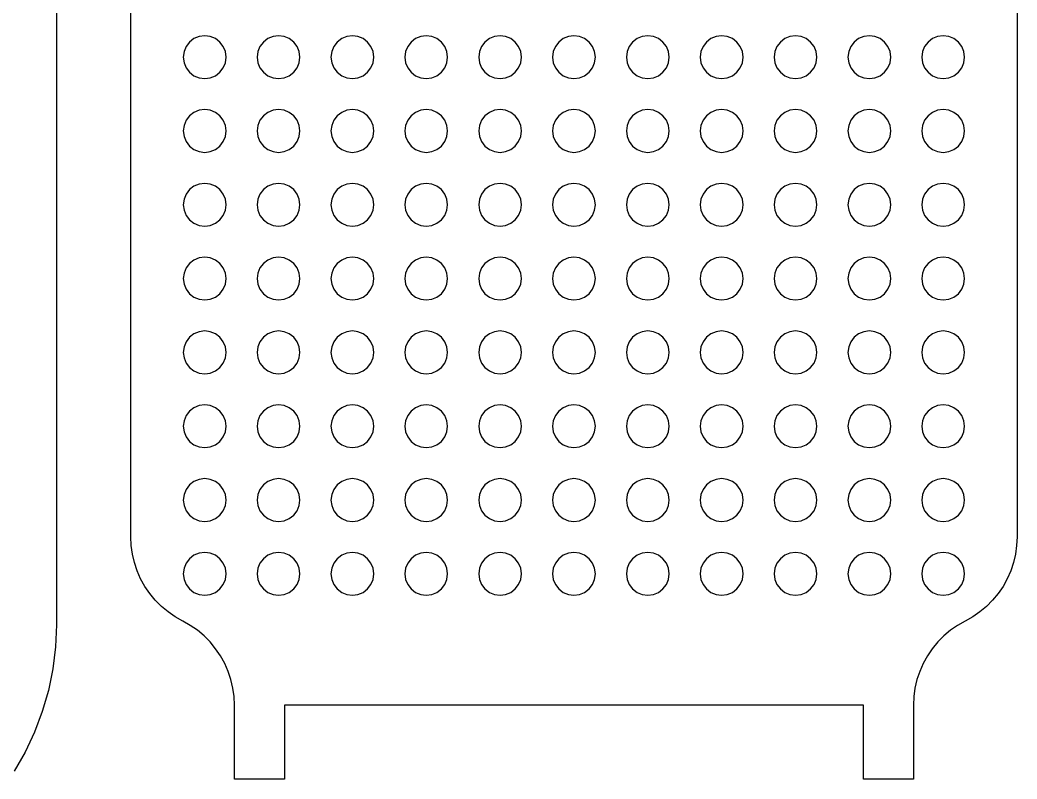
# Model space of a CAD drawing. Header units: inches. Extents: x -24.3 to 25.7, y -20.1 to 15.9.
# Drawn here: x -16.61 to -9.86, y -6.95 to -1.8 of the extents above; entities that cross this region are included whole.
import ezdxf

# ---------------------------------------------------------------- set-up
doc = ezdxf.new("R2010")
doc.units = ezdxf.units.IN
doc.header["$MEASUREMENT"] = 0
doc.layers.get('0').update_dxf_attribs({"linetype": 'CONTINUOUS'})

msp = doc.modelspace()

# ---------------------------------------------------------------- linework, layer by layer
at = {"color": 1}
for points in [[(-16.3661, 2.9573), (-16.3661, -5.9019), (-16.3721, -6.0512), (-16.3901, -6.1995), (-16.4199, -6.3459), (-16.4614, -6.4894), (-16.5143, -6.6292), (-16.5782, -6.7642), (-16.6528, -6.8937)], [(-9.8619, 0.1938), (-9.8619, -5.3062), (-9.8646, -5.3648), (-9.8727, -5.423), (-9.886, -5.4801), (-9.9046, -5.5358), (-9.9282, -5.5895), (-9.9567, -5.6409), (-9.9897, -5.6894), (-10.0271, -5.7347), (-10.0684, -5.7763), (-10.1135, -5.814), (-10.1617, -5.8474), (-10.2129, -5.8762), (-10.264, -5.905), (-10.3123, -5.9384), (-10.3573, -5.976), (-10.3987, -6.0177), (-10.4361, -6.063), (-10.4691, -6.1115), (-10.4975, -6.1628), (-10.5212, -6.2166), (-10.5397, -6.2723), (-10.5531, -6.3294), (-10.5612, -6.3875), (-10.5639, -6.4462), (-10.5639, -6.9462), (-10.9019, -6.9462), (-10.9019, -6.4462), (-14.8219, -6.4462), (-14.8219, -6.9462), (-15.1599, -6.9462), (-15.1599, -6.4462), (-15.1626, -6.3875), (-15.1707, -6.3294), (-15.184, -6.2723), (-15.2026, -6.2166), (-15.2262, -6.1628), (-15.2547, -6.1115), (-15.2877, -6.063), (-15.3251, -6.0177), (-15.3664, -5.976), (-15.4115, -5.9384), (-15.4597, -5.905), (-15.5109, -5.8762), (-15.562, -5.8474), (-15.6103, -5.814), (-15.6553, -5.7763), (-15.6967, -5.7347), (-15.7341, -5.6894), (-15.7671, -5.6409), (-15.7955, -5.5895), (-15.8192, -5.5358), (-15.8377, -5.4801), (-15.8511, -5.423), (-15.8592, -5.3648), (-15.8619, -5.3062), (-15.8619, 0.1938)]]:
    msp.add_lwpolyline(points, dxfattribs=at)
at = {"color": 3}
for points in [[(-15.3994, -1.9161), (-15.4344, -1.9306), (-15.4644, -1.9537), (-15.4875, -1.9837), (-15.5019, -2.0187), (-15.5069, -2.0562), (-15.5019, -2.0937), (-15.4875, -2.1287), (-15.4644, -2.1587), (-15.4344, -2.1818), (-15.3994, -2.1962), (-15.3619, -2.2012), (-15.3244, -2.1962), (-15.2894, -2.1818), (-15.2594, -2.1587), (-15.2363, -2.1287), (-15.2218, -2.0937), (-15.2169, -2.0562), (-15.2218, -2.0187), (-15.2363, -1.9837), (-15.2594, -1.9537), (-15.2894, -1.9306), (-15.3244, -1.9161), (-15.3619, -1.9112)], [(-14.8994, -1.9161), (-14.9344, -1.9306), (-14.9644, -1.9537), (-14.9875, -1.9837), (-15.0019, -2.0187), (-15.0069, -2.0562), (-15.0019, -2.0937), (-14.9875, -2.1287), (-14.9644, -2.1587), (-14.9344, -2.1818), (-14.8994, -2.1962), (-14.8619, -2.2012), (-14.8244, -2.1962), (-14.7894, -2.1818), (-14.7594, -2.1587), (-14.7363, -2.1287), (-14.7218, -2.0937), (-14.7169, -2.0562), (-14.7218, -2.0187), (-14.7363, -1.9837), (-14.7594, -1.9537), (-14.7894, -1.9306), (-14.8244, -1.9161), (-14.8619, -1.9112)], [(-14.3994, -1.9161), (-14.4344, -1.9306), (-14.4644, -1.9537), (-14.4875, -1.9837), (-14.5019, -2.0187), (-14.5069, -2.0562), (-14.5019, -2.0937), (-14.4875, -2.1287), (-14.4644, -2.1587), (-14.4344, -2.1818), (-14.3994, -2.1962), (-14.3619, -2.2012), (-14.3244, -2.1962), (-14.2894, -2.1818), (-14.2594, -2.1587), (-14.2363, -2.1287), (-14.2218, -2.0937), (-14.2169, -2.0562), (-14.2218, -2.0187), (-14.2363, -1.9837), (-14.2594, -1.9537), (-14.2894, -1.9306), (-14.3244, -1.9161), (-14.3619, -1.9112)], [(-13.8994, -1.9161), (-13.9344, -1.9306), (-13.9644, -1.9537), (-13.9875, -1.9837), (-14.0019, -2.0187), (-14.0069, -2.0562), (-14.0019, -2.0937), (-13.9875, -2.1287), (-13.9644, -2.1587), (-13.9344, -2.1818), (-13.8994, -2.1962), (-13.8619, -2.2012), (-13.8244, -2.1962), (-13.7894, -2.1818), (-13.7594, -2.1587), (-13.7363, -2.1287), (-13.7218, -2.0937), (-13.7169, -2.0562), (-13.7218, -2.0187), (-13.7363, -1.9837), (-13.7594, -1.9537), (-13.7894, -1.9306), (-13.8244, -1.9161), (-13.8619, -1.9112)], [(-13.3994, -1.9161), (-13.4344, -1.9306), (-13.4644, -1.9537), (-13.4875, -1.9837), (-13.5019, -2.0187), (-13.5069, -2.0562), (-13.5019, -2.0937), (-13.4875, -2.1287), (-13.4644, -2.1587), (-13.4344, -2.1818), (-13.3994, -2.1962), (-13.3619, -2.2012), (-13.3244, -2.1962), (-13.2894, -2.1818), (-13.2594, -2.1587), (-13.2363, -2.1287), (-13.2218, -2.0937), (-13.2169, -2.0562), (-13.2218, -2.0187), (-13.2363, -1.9837), (-13.2594, -1.9537), (-13.2894, -1.9306), (-13.3244, -1.9161), (-13.3619, -1.9112)], [(-12.8994, -1.9161), (-12.9344, -1.9306), (-12.9644, -1.9537), (-12.9875, -1.9837), (-13.0019, -2.0187), (-13.0069, -2.0562), (-13.0019, -2.0937), (-12.9875, -2.1287), (-12.9644, -2.1587), (-12.9344, -2.1818), (-12.8994, -2.1962), (-12.8619, -2.2012), (-12.8244, -2.1962), (-12.7894, -2.1818), (-12.7594, -2.1587), (-12.7363, -2.1287), (-12.7218, -2.0937), (-12.7169, -2.0562), (-12.7218, -2.0187), (-12.7363, -1.9837), (-12.7594, -1.9537), (-12.7894, -1.9306), (-12.8244, -1.9161), (-12.8619, -1.9112)], [(-12.3994, -1.9161), (-12.4344, -1.9306), (-12.4644, -1.9537), (-12.4875, -1.9837), (-12.5019, -2.0187), (-12.5069, -2.0562), (-12.5019, -2.0937), (-12.4875, -2.1287), (-12.4644, -2.1587), (-12.4344, -2.1818), (-12.3994, -2.1962), (-12.3619, -2.2012), (-12.3244, -2.1962), (-12.2894, -2.1818), (-12.2594, -2.1587), (-12.2363, -2.1287), (-12.2218, -2.0937), (-12.2169, -2.0562), (-12.2218, -2.0187), (-12.2363, -1.9837), (-12.2594, -1.9537), (-12.2894, -1.9306), (-12.3244, -1.9161), (-12.3619, -1.9112)], [(-11.8994, -1.9161), (-11.9344, -1.9306), (-11.9644, -1.9537), (-11.9875, -1.9837), (-12.0019, -2.0187), (-12.0069, -2.0562), (-12.0019, -2.0937), (-11.9875, -2.1287), (-11.9644, -2.1587), (-11.9344, -2.1818), (-11.8994, -2.1962), (-11.8619, -2.2012), (-11.8244, -2.1962), (-11.7894, -2.1818), (-11.7594, -2.1587), (-11.7363, -2.1287), (-11.7218, -2.0937), (-11.7169, -2.0562), (-11.7218, -2.0187), (-11.7363, -1.9837), (-11.7594, -1.9537), (-11.7894, -1.9306), (-11.8244, -1.9161), (-11.8619, -1.9112)], [(-11.3994, -1.9161), (-11.4344, -1.9306), (-11.4644, -1.9537), (-11.4875, -1.9837), (-11.5019, -2.0187), (-11.5069, -2.0562), (-11.5019, -2.0937), (-11.4875, -2.1287), (-11.4644, -2.1587), (-11.4344, -2.1818), (-11.3994, -2.1962), (-11.3619, -2.2012), (-11.3244, -2.1962), (-11.2894, -2.1818), (-11.2594, -2.1587), (-11.2363, -2.1287), (-11.2218, -2.0937), (-11.2169, -2.0562), (-11.2218, -2.0187), (-11.2363, -1.9837), (-11.2594, -1.9537), (-11.2894, -1.9306), (-11.3244, -1.9161), (-11.3619, -1.9112)], [(-10.8994, -1.9161), (-10.9344, -1.9306), (-10.9644, -1.9537), (-10.9875, -1.9837), (-11.0019, -2.0187), (-11.0069, -2.0562), (-11.0019, -2.0937), (-10.9875, -2.1287), (-10.9644, -2.1587), (-10.9344, -2.1818), (-10.8994, -2.1962), (-10.8619, -2.2012), (-10.8244, -2.1962), (-10.7894, -2.1818), (-10.7594, -2.1587), (-10.7363, -2.1287), (-10.7218, -2.0937), (-10.7169, -2.0562), (-10.7218, -2.0187), (-10.7363, -1.9837), (-10.7594, -1.9537), (-10.7894, -1.9306), (-10.8244, -1.9161), (-10.8619, -1.9112)], [(-10.3994, -1.9161), (-10.4344, -1.9306), (-10.4644, -1.9537), (-10.4875, -1.9837), (-10.5019, -2.0187), (-10.5069, -2.0562), (-10.5019, -2.0937), (-10.4875, -2.1287), (-10.4644, -2.1587), (-10.4344, -2.1818), (-10.3994, -2.1962), (-10.3619, -2.2012), (-10.3244, -2.1962), (-10.2894, -2.1818), (-10.2594, -2.1587), (-10.2363, -2.1287), (-10.2218, -2.0937), (-10.2169, -2.0562), (-10.2218, -2.0187), (-10.2363, -1.9837), (-10.2594, -1.9537), (-10.2894, -1.9306), (-10.3244, -1.9161), (-10.3619, -1.9112)], [(-15.3994, -2.4161), (-15.4344, -2.4306), (-15.4644, -2.4537), (-15.4875, -2.4837), (-15.5019, -2.5187), (-15.5069, -2.5562), (-15.5019, -2.5937), (-15.4875, -2.6287), (-15.4644, -2.6587), (-15.4344, -2.6818), (-15.3994, -2.6962), (-15.3619, -2.7012), (-15.3244, -2.6962), (-15.2894, -2.6818), (-15.2594, -2.6587), (-15.2363, -2.6287), (-15.2218, -2.5937), (-15.2169, -2.5562), (-15.2218, -2.5187), (-15.2363, -2.4837), (-15.2594, -2.4537), (-15.2894, -2.4306), (-15.3244, -2.4161), (-15.3619, -2.4112)], [(-14.8994, -2.4161), (-14.9344, -2.4306), (-14.9644, -2.4537), (-14.9875, -2.4837), (-15.0019, -2.5187), (-15.0069, -2.5562), (-15.0019, -2.5937), (-14.9875, -2.6287), (-14.9644, -2.6587), (-14.9344, -2.6818), (-14.8994, -2.6962), (-14.8619, -2.7012), (-14.8244, -2.6962), (-14.7894, -2.6818), (-14.7594, -2.6587), (-14.7363, -2.6287), (-14.7218, -2.5937), (-14.7169, -2.5562), (-14.7218, -2.5187), (-14.7363, -2.4837), (-14.7594, -2.4537), (-14.7894, -2.4306), (-14.8244, -2.4161), (-14.8619, -2.4112)], [(-14.3994, -2.4161), (-14.4344, -2.4306), (-14.4644, -2.4537), (-14.4875, -2.4837), (-14.5019, -2.5187), (-14.5069, -2.5562), (-14.5019, -2.5937), (-14.4875, -2.6287), (-14.4644, -2.6587), (-14.4344, -2.6818), (-14.3994, -2.6962), (-14.3619, -2.7012), (-14.3244, -2.6962), (-14.2894, -2.6818), (-14.2594, -2.6587), (-14.2363, -2.6287), (-14.2218, -2.5937), (-14.2169, -2.5562), (-14.2218, -2.5187), (-14.2363, -2.4837), (-14.2594, -2.4537), (-14.2894, -2.4306), (-14.3244, -2.4161), (-14.3619, -2.4112)], [(-13.8994, -2.4161), (-13.9344, -2.4306), (-13.9644, -2.4537), (-13.9875, -2.4837), (-14.0019, -2.5187), (-14.0069, -2.5562), (-14.0019, -2.5937), (-13.9875, -2.6287), (-13.9644, -2.6587), (-13.9344, -2.6818), (-13.8994, -2.6962), (-13.8619, -2.7012), (-13.8244, -2.6962), (-13.7894, -2.6818), (-13.7594, -2.6587), (-13.7363, -2.6287), (-13.7218, -2.5937), (-13.7169, -2.5562), (-13.7218, -2.5187), (-13.7363, -2.4837), (-13.7594, -2.4537), (-13.7894, -2.4306), (-13.8244, -2.4161), (-13.8619, -2.4112)], [(-13.3994, -2.4161), (-13.4344, -2.4306), (-13.4644, -2.4537), (-13.4875, -2.4837), (-13.5019, -2.5187), (-13.5069, -2.5562), (-13.5019, -2.5937), (-13.4875, -2.6287), (-13.4644, -2.6587), (-13.4344, -2.6818), (-13.3994, -2.6962), (-13.3619, -2.7012), (-13.3244, -2.6962), (-13.2894, -2.6818), (-13.2594, -2.6587), (-13.2363, -2.6287), (-13.2218, -2.5937), (-13.2169, -2.5562), (-13.2218, -2.5187), (-13.2363, -2.4837), (-13.2594, -2.4537), (-13.2894, -2.4306), (-13.3244, -2.4161), (-13.3619, -2.4112)], [(-12.8994, -2.4161), (-12.9344, -2.4306), (-12.9644, -2.4537), (-12.9875, -2.4837), (-13.0019, -2.5187), (-13.0069, -2.5562), (-13.0019, -2.5937), (-12.9875, -2.6287), (-12.9644, -2.6587), (-12.9344, -2.6818), (-12.8994, -2.6962), (-12.8619, -2.7012), (-12.8244, -2.6962), (-12.7894, -2.6818), (-12.7594, -2.6587), (-12.7363, -2.6287), (-12.7218, -2.5937), (-12.7169, -2.5562), (-12.7218, -2.5187), (-12.7363, -2.4837), (-12.7594, -2.4537), (-12.7894, -2.4306), (-12.8244, -2.4161), (-12.8619, -2.4112)], [(-12.3994, -2.4161), (-12.4344, -2.4306), (-12.4644, -2.4537), (-12.4875, -2.4837), (-12.5019, -2.5187), (-12.5069, -2.5562), (-12.5019, -2.5937), (-12.4875, -2.6287), (-12.4644, -2.6587), (-12.4344, -2.6818), (-12.3994, -2.6962), (-12.3619, -2.7012), (-12.3244, -2.6962), (-12.2894, -2.6818), (-12.2594, -2.6587), (-12.2363, -2.6287), (-12.2218, -2.5937), (-12.2169, -2.5562), (-12.2218, -2.5187), (-12.2363, -2.4837), (-12.2594, -2.4537), (-12.2894, -2.4306), (-12.3244, -2.4161), (-12.3619, -2.4112)], [(-11.8994, -2.4161), (-11.9344, -2.4306), (-11.9644, -2.4537), (-11.9875, -2.4837), (-12.0019, -2.5187), (-12.0069, -2.5562), (-12.0019, -2.5937), (-11.9875, -2.6287), (-11.9644, -2.6587), (-11.9344, -2.6818), (-11.8994, -2.6962), (-11.8619, -2.7012), (-11.8244, -2.6962), (-11.7894, -2.6818), (-11.7594, -2.6587), (-11.7363, -2.6287), (-11.7218, -2.5937), (-11.7169, -2.5562), (-11.7218, -2.5187), (-11.7363, -2.4837), (-11.7594, -2.4537), (-11.7894, -2.4306), (-11.8244, -2.4161), (-11.8619, -2.4112)], [(-11.3994, -2.4161), (-11.4344, -2.4306), (-11.4644, -2.4537), (-11.4875, -2.4837), (-11.5019, -2.5187), (-11.5069, -2.5562), (-11.5019, -2.5937), (-11.4875, -2.6287), (-11.4644, -2.6587), (-11.4344, -2.6818), (-11.3994, -2.6962), (-11.3619, -2.7012), (-11.3244, -2.6962), (-11.2894, -2.6818), (-11.2594, -2.6587), (-11.2363, -2.6287), (-11.2218, -2.5937), (-11.2169, -2.5562), (-11.2218, -2.5187), (-11.2363, -2.4837), (-11.2594, -2.4537), (-11.2894, -2.4306), (-11.3244, -2.4161), (-11.3619, -2.4112)], [(-10.8994, -2.4161), (-10.9344, -2.4306), (-10.9644, -2.4537), (-10.9875, -2.4837), (-11.0019, -2.5187), (-11.0069, -2.5562), (-11.0019, -2.5937), (-10.9875, -2.6287), (-10.9644, -2.6587), (-10.9344, -2.6818), (-10.8994, -2.6962), (-10.8619, -2.7012), (-10.8244, -2.6962), (-10.7894, -2.6818), (-10.7594, -2.6587), (-10.7363, -2.6287), (-10.7218, -2.5937), (-10.7169, -2.5562), (-10.7218, -2.5187), (-10.7363, -2.4837), (-10.7594, -2.4537), (-10.7894, -2.4306), (-10.8244, -2.4161), (-10.8619, -2.4112)], [(-10.3994, -2.4161), (-10.4344, -2.4306), (-10.4644, -2.4537), (-10.4875, -2.4837), (-10.5019, -2.5187), (-10.5069, -2.5562), (-10.5019, -2.5937), (-10.4875, -2.6287), (-10.4644, -2.6587), (-10.4344, -2.6818), (-10.3994, -2.6962), (-10.3619, -2.7012), (-10.3244, -2.6962), (-10.2894, -2.6818), (-10.2594, -2.6587), (-10.2363, -2.6287), (-10.2218, -2.5937), (-10.2169, -2.5562), (-10.2218, -2.5187), (-10.2363, -2.4837), (-10.2594, -2.4537), (-10.2894, -2.4306), (-10.3244, -2.4161), (-10.3619, -2.4112)], [(-15.3994, -2.9161), (-15.4344, -2.9306), (-15.4644, -2.9537), (-15.4875, -2.9837), (-15.5019, -3.0187), (-15.5069, -3.0562), (-15.5019, -3.0937), (-15.4875, -3.1287), (-15.4644, -3.1587), (-15.4344, -3.1818), (-15.3994, -3.1962), (-15.3619, -3.2012), (-15.3244, -3.1962), (-15.2894, -3.1818), (-15.2594, -3.1587), (-15.2363, -3.1287), (-15.2218, -3.0937), (-15.2169, -3.0562), (-15.2218, -3.0187), (-15.2363, -2.9837), (-15.2594, -2.9537), (-15.2894, -2.9306), (-15.3244, -2.9161), (-15.3619, -2.9112)], [(-14.8994, -2.9161), (-14.9344, -2.9306), (-14.9644, -2.9537), (-14.9875, -2.9837), (-15.0019, -3.0187), (-15.0069, -3.0562), (-15.0019, -3.0937), (-14.9875, -3.1287), (-14.9644, -3.1587), (-14.9344, -3.1818), (-14.8994, -3.1962), (-14.8619, -3.2012), (-14.8244, -3.1962), (-14.7894, -3.1818), (-14.7594, -3.1587), (-14.7363, -3.1287), (-14.7218, -3.0937), (-14.7169, -3.0562), (-14.7218, -3.0187), (-14.7363, -2.9837), (-14.7594, -2.9537), (-14.7894, -2.9306), (-14.8244, -2.9161), (-14.8619, -2.9112)], [(-14.3994, -2.9161), (-14.4344, -2.9306), (-14.4644, -2.9537), (-14.4875, -2.9837), (-14.5019, -3.0187), (-14.5069, -3.0562), (-14.5019, -3.0937), (-14.4875, -3.1287), (-14.4644, -3.1587), (-14.4344, -3.1818), (-14.3994, -3.1962), (-14.3619, -3.2012), (-14.3244, -3.1962), (-14.2894, -3.1818), (-14.2594, -3.1587), (-14.2363, -3.1287), (-14.2218, -3.0937), (-14.2169, -3.0562), (-14.2218, -3.0187), (-14.2363, -2.9837), (-14.2594, -2.9537), (-14.2894, -2.9306), (-14.3244, -2.9161), (-14.3619, -2.9112)], [(-13.8994, -2.9161), (-13.9344, -2.9306), (-13.9644, -2.9537), (-13.9875, -2.9837), (-14.0019, -3.0187), (-14.0069, -3.0562), (-14.0019, -3.0937), (-13.9875, -3.1287), (-13.9644, -3.1587), (-13.9344, -3.1818), (-13.8994, -3.1962), (-13.8619, -3.2012), (-13.8244, -3.1962), (-13.7894, -3.1818), (-13.7594, -3.1587), (-13.7363, -3.1287), (-13.7218, -3.0937), (-13.7169, -3.0562), (-13.7218, -3.0187), (-13.7363, -2.9837), (-13.7594, -2.9537), (-13.7894, -2.9306), (-13.8244, -2.9161), (-13.8619, -2.9112)], [(-13.3994, -2.9161), (-13.4344, -2.9306), (-13.4644, -2.9537), (-13.4875, -2.9837), (-13.5019, -3.0187), (-13.5069, -3.0562), (-13.5019, -3.0937), (-13.4875, -3.1287), (-13.4644, -3.1587), (-13.4344, -3.1818), (-13.3994, -3.1962), (-13.3619, -3.2012), (-13.3244, -3.1962), (-13.2894, -3.1818), (-13.2594, -3.1587), (-13.2363, -3.1287), (-13.2218, -3.0937), (-13.2169, -3.0562), (-13.2218, -3.0187), (-13.2363, -2.9837), (-13.2594, -2.9537), (-13.2894, -2.9306), (-13.3244, -2.9161), (-13.3619, -2.9112)], [(-12.8994, -2.9161), (-12.9344, -2.9306), (-12.9644, -2.9537), (-12.9875, -2.9837), (-13.0019, -3.0187), (-13.0069, -3.0562), (-13.0019, -3.0937), (-12.9875, -3.1287), (-12.9644, -3.1587), (-12.9344, -3.1818), (-12.8994, -3.1962), (-12.8619, -3.2012), (-12.8244, -3.1962), (-12.7894, -3.1818), (-12.7594, -3.1587), (-12.7363, -3.1287), (-12.7218, -3.0937), (-12.7169, -3.0562), (-12.7218, -3.0187), (-12.7363, -2.9837), (-12.7594, -2.9537), (-12.7894, -2.9306), (-12.8244, -2.9161), (-12.8619, -2.9112)], [(-12.3994, -2.9161), (-12.4344, -2.9306), (-12.4644, -2.9537), (-12.4875, -2.9837), (-12.5019, -3.0187), (-12.5069, -3.0562), (-12.5019, -3.0937), (-12.4875, -3.1287), (-12.4644, -3.1587), (-12.4344, -3.1818), (-12.3994, -3.1962), (-12.3619, -3.2012), (-12.3244, -3.1962), (-12.2894, -3.1818), (-12.2594, -3.1587), (-12.2363, -3.1287), (-12.2218, -3.0937), (-12.2169, -3.0562), (-12.2218, -3.0187), (-12.2363, -2.9837), (-12.2594, -2.9537), (-12.2894, -2.9306), (-12.3244, -2.9161), (-12.3619, -2.9112)], [(-11.8994, -2.9161), (-11.9344, -2.9306), (-11.9644, -2.9537), (-11.9875, -2.9837), (-12.0019, -3.0187), (-12.0069, -3.0562), (-12.0019, -3.0937), (-11.9875, -3.1287), (-11.9644, -3.1587), (-11.9344, -3.1818), (-11.8994, -3.1962), (-11.8619, -3.2012), (-11.8244, -3.1962), (-11.7894, -3.1818), (-11.7594, -3.1587), (-11.7363, -3.1287), (-11.7218, -3.0937), (-11.7169, -3.0562), (-11.7218, -3.0187), (-11.7363, -2.9837), (-11.7594, -2.9537), (-11.7894, -2.9306), (-11.8244, -2.9161), (-11.8619, -2.9112)], [(-11.3994, -2.9161), (-11.4344, -2.9306), (-11.4644, -2.9537), (-11.4875, -2.9837), (-11.5019, -3.0187), (-11.5069, -3.0562), (-11.5019, -3.0937), (-11.4875, -3.1287), (-11.4644, -3.1587), (-11.4344, -3.1818), (-11.3994, -3.1962), (-11.3619, -3.2012), (-11.3244, -3.1962), (-11.2894, -3.1818), (-11.2594, -3.1587), (-11.2363, -3.1287), (-11.2218, -3.0937), (-11.2169, -3.0562), (-11.2218, -3.0187), (-11.2363, -2.9837), (-11.2594, -2.9537), (-11.2894, -2.9306), (-11.3244, -2.9161), (-11.3619, -2.9112)], [(-10.8994, -2.9161), (-10.9344, -2.9306), (-10.9644, -2.9537), (-10.9875, -2.9837), (-11.0019, -3.0187), (-11.0069, -3.0562), (-11.0019, -3.0937), (-10.9875, -3.1287), (-10.9644, -3.1587), (-10.9344, -3.1818), (-10.8994, -3.1962), (-10.8619, -3.2012), (-10.8244, -3.1962), (-10.7894, -3.1818), (-10.7594, -3.1587), (-10.7363, -3.1287), (-10.7218, -3.0937), (-10.7169, -3.0562), (-10.7218, -3.0187), (-10.7363, -2.9837), (-10.7594, -2.9537), (-10.7894, -2.9306), (-10.8244, -2.9161), (-10.8619, -2.9112)], [(-10.3994, -2.9161), (-10.4344, -2.9306), (-10.4644, -2.9537), (-10.4875, -2.9837), (-10.5019, -3.0187), (-10.5069, -3.0562), (-10.5019, -3.0937), (-10.4875, -3.1287), (-10.4644, -3.1587), (-10.4344, -3.1818), (-10.3994, -3.1962), (-10.3619, -3.2012), (-10.3244, -3.1962), (-10.2894, -3.1818), (-10.2594, -3.1587), (-10.2363, -3.1287), (-10.2218, -3.0937), (-10.2169, -3.0562), (-10.2218, -3.0187), (-10.2363, -2.9837), (-10.2594, -2.9537), (-10.2894, -2.9306), (-10.3244, -2.9161), (-10.3619, -2.9112)], [(-15.3994, -3.4161), (-15.4344, -3.4306), (-15.4644, -3.4537), (-15.4875, -3.4837), (-15.5019, -3.5187), (-15.5069, -3.5562), (-15.5019, -3.5937), (-15.4875, -3.6287), (-15.4644, -3.6587), (-15.4344, -3.6818), (-15.3994, -3.6962), (-15.3619, -3.7012), (-15.3244, -3.6962), (-15.2894, -3.6818), (-15.2594, -3.6587), (-15.2363, -3.6287), (-15.2218, -3.5937), (-15.2169, -3.5562), (-15.2218, -3.5187), (-15.2363, -3.4837), (-15.2594, -3.4537), (-15.2894, -3.4306), (-15.3244, -3.4161), (-15.3619, -3.4112)], [(-14.8994, -3.4161), (-14.9344, -3.4306), (-14.9644, -3.4537), (-14.9875, -3.4837), (-15.0019, -3.5187), (-15.0069, -3.5562), (-15.0019, -3.5937), (-14.9875, -3.6287), (-14.9644, -3.6587), (-14.9344, -3.6818), (-14.8994, -3.6962), (-14.8619, -3.7012), (-14.8244, -3.6962), (-14.7894, -3.6818), (-14.7594, -3.6587), (-14.7363, -3.6287), (-14.7218, -3.5937), (-14.7169, -3.5562), (-14.7218, -3.5187), (-14.7363, -3.4837), (-14.7594, -3.4537), (-14.7894, -3.4306), (-14.8244, -3.4161), (-14.8619, -3.4112)], [(-14.3994, -3.4161), (-14.4344, -3.4306), (-14.4644, -3.4537), (-14.4875, -3.4837), (-14.5019, -3.5187), (-14.5069, -3.5562), (-14.5019, -3.5937), (-14.4875, -3.6287), (-14.4644, -3.6587), (-14.4344, -3.6818), (-14.3994, -3.6962), (-14.3619, -3.7012), (-14.3244, -3.6962), (-14.2894, -3.6818), (-14.2594, -3.6587), (-14.2363, -3.6287), (-14.2218, -3.5937), (-14.2169, -3.5562), (-14.2218, -3.5187), (-14.2363, -3.4837), (-14.2594, -3.4537), (-14.2894, -3.4306), (-14.3244, -3.4161), (-14.3619, -3.4112)], [(-13.8994, -3.4161), (-13.9344, -3.4306), (-13.9644, -3.4537), (-13.9875, -3.4837), (-14.0019, -3.5187), (-14.0069, -3.5562), (-14.0019, -3.5937), (-13.9875, -3.6287), (-13.9644, -3.6587), (-13.9344, -3.6818), (-13.8994, -3.6962), (-13.8619, -3.7012), (-13.8244, -3.6962), (-13.7894, -3.6818), (-13.7594, -3.6587), (-13.7363, -3.6287), (-13.7218, -3.5937), (-13.7169, -3.5562), (-13.7218, -3.5187), (-13.7363, -3.4837), (-13.7594, -3.4537), (-13.7894, -3.4306), (-13.8244, -3.4161), (-13.8619, -3.4112)], [(-13.3994, -3.4161), (-13.4344, -3.4306), (-13.4644, -3.4537), (-13.4875, -3.4837), (-13.5019, -3.5187), (-13.5069, -3.5562), (-13.5019, -3.5937), (-13.4875, -3.6287), (-13.4644, -3.6587), (-13.4344, -3.6818), (-13.3994, -3.6962), (-13.3619, -3.7012), (-13.3244, -3.6962), (-13.2894, -3.6818), (-13.2594, -3.6587), (-13.2363, -3.6287), (-13.2218, -3.5937), (-13.2169, -3.5562), (-13.2218, -3.5187), (-13.2363, -3.4837), (-13.2594, -3.4537), (-13.2894, -3.4306), (-13.3244, -3.4161), (-13.3619, -3.4112)], [(-12.8994, -3.4161), (-12.9344, -3.4306), (-12.9644, -3.4537), (-12.9875, -3.4837), (-13.0019, -3.5187), (-13.0069, -3.5562), (-13.0019, -3.5937), (-12.9875, -3.6287), (-12.9644, -3.6587), (-12.9344, -3.6818), (-12.8994, -3.6962), (-12.8619, -3.7012), (-12.8244, -3.6962), (-12.7894, -3.6818), (-12.7594, -3.6587), (-12.7363, -3.6287), (-12.7218, -3.5937), (-12.7169, -3.5562), (-12.7218, -3.5187), (-12.7363, -3.4837), (-12.7594, -3.4537), (-12.7894, -3.4306), (-12.8244, -3.4161), (-12.8619, -3.4112)], [(-12.3994, -3.4161), (-12.4344, -3.4306), (-12.4644, -3.4537), (-12.4875, -3.4837), (-12.5019, -3.5187), (-12.5069, -3.5562), (-12.5019, -3.5937), (-12.4875, -3.6287), (-12.4644, -3.6587), (-12.4344, -3.6818), (-12.3994, -3.6962), (-12.3619, -3.7012), (-12.3244, -3.6962), (-12.2894, -3.6818), (-12.2594, -3.6587), (-12.2363, -3.6287), (-12.2218, -3.5937), (-12.2169, -3.5562), (-12.2218, -3.5187), (-12.2363, -3.4837), (-12.2594, -3.4537), (-12.2894, -3.4306), (-12.3244, -3.4161), (-12.3619, -3.4112)], [(-11.8994, -3.4161), (-11.9344, -3.4306), (-11.9644, -3.4537), (-11.9875, -3.4837), (-12.0019, -3.5187), (-12.0069, -3.5562), (-12.0019, -3.5937), (-11.9875, -3.6287), (-11.9644, -3.6587), (-11.9344, -3.6818), (-11.8994, -3.6962), (-11.8619, -3.7012), (-11.8244, -3.6962), (-11.7894, -3.6818), (-11.7594, -3.6587), (-11.7363, -3.6287), (-11.7218, -3.5937), (-11.7169, -3.5562), (-11.7218, -3.5187), (-11.7363, -3.4837), (-11.7594, -3.4537), (-11.7894, -3.4306), (-11.8244, -3.4161), (-11.8619, -3.4112)], [(-11.3994, -3.4161), (-11.4344, -3.4306), (-11.4644, -3.4537), (-11.4875, -3.4837), (-11.5019, -3.5187), (-11.5069, -3.5562), (-11.5019, -3.5937), (-11.4875, -3.6287), (-11.4644, -3.6587), (-11.4344, -3.6818), (-11.3994, -3.6962), (-11.3619, -3.7012), (-11.3244, -3.6962), (-11.2894, -3.6818), (-11.2594, -3.6587), (-11.2363, -3.6287), (-11.2218, -3.5937), (-11.2169, -3.5562), (-11.2218, -3.5187), (-11.2363, -3.4837), (-11.2594, -3.4537), (-11.2894, -3.4306), (-11.3244, -3.4161), (-11.3619, -3.4112)], [(-10.8994, -3.4161), (-10.9344, -3.4306), (-10.9644, -3.4537), (-10.9875, -3.4837), (-11.0019, -3.5187), (-11.0069, -3.5562), (-11.0019, -3.5937), (-10.9875, -3.6287), (-10.9644, -3.6587), (-10.9344, -3.6818), (-10.8994, -3.6962), (-10.8619, -3.7012), (-10.8244, -3.6962), (-10.7894, -3.6818), (-10.7594, -3.6587), (-10.7363, -3.6287), (-10.7218, -3.5937), (-10.7169, -3.5562), (-10.7218, -3.5187), (-10.7363, -3.4837), (-10.7594, -3.4537), (-10.7894, -3.4306), (-10.8244, -3.4161), (-10.8619, -3.4112)], [(-10.3994, -3.4161), (-10.4344, -3.4306), (-10.4644, -3.4537), (-10.4875, -3.4837), (-10.5019, -3.5187), (-10.5069, -3.5562), (-10.5019, -3.5937), (-10.4875, -3.6287), (-10.4644, -3.6587), (-10.4344, -3.6818), (-10.3994, -3.6962), (-10.3619, -3.7012), (-10.3244, -3.6962), (-10.2894, -3.6818), (-10.2594, -3.6587), (-10.2363, -3.6287), (-10.2218, -3.5937), (-10.2169, -3.5562), (-10.2218, -3.5187), (-10.2363, -3.4837), (-10.2594, -3.4537), (-10.2894, -3.4306), (-10.3244, -3.4161), (-10.3619, -3.4112)], [(-15.3994, -3.9161), (-15.4344, -3.9306), (-15.4644, -3.9537), (-15.4875, -3.9837), (-15.5019, -4.0187), (-15.5069, -4.0562), (-15.5019, -4.0937), (-15.4875, -4.1287), (-15.4644, -4.1587), (-15.4344, -4.1818), (-15.3994, -4.1962), (-15.3619, -4.2012), (-15.3244, -4.1962), (-15.2894, -4.1818), (-15.2594, -4.1587), (-15.2363, -4.1287), (-15.2218, -4.0937), (-15.2169, -4.0562), (-15.2218, -4.0187), (-15.2363, -3.9837), (-15.2594, -3.9537), (-15.2894, -3.9306), (-15.3244, -3.9161), (-15.3619, -3.9112)], [(-14.8994, -3.9161), (-14.9344, -3.9306), (-14.9644, -3.9537), (-14.9875, -3.9837), (-15.0019, -4.0187), (-15.0069, -4.0562), (-15.0019, -4.0937), (-14.9875, -4.1287), (-14.9644, -4.1587), (-14.9344, -4.1818), (-14.8994, -4.1962), (-14.8619, -4.2012), (-14.8244, -4.1962), (-14.7894, -4.1818), (-14.7594, -4.1587), (-14.7363, -4.1287), (-14.7218, -4.0937), (-14.7169, -4.0562), (-14.7218, -4.0187), (-14.7363, -3.9837), (-14.7594, -3.9537), (-14.7894, -3.9306), (-14.8244, -3.9161), (-14.8619, -3.9112)], [(-14.3994, -3.9161), (-14.4344, -3.9306), (-14.4644, -3.9537), (-14.4875, -3.9837), (-14.5019, -4.0187), (-14.5069, -4.0562), (-14.5019, -4.0937), (-14.4875, -4.1287), (-14.4644, -4.1587), (-14.4344, -4.1818), (-14.3994, -4.1962), (-14.3619, -4.2012), (-14.3244, -4.1962), (-14.2894, -4.1818), (-14.2594, -4.1587), (-14.2363, -4.1287), (-14.2218, -4.0937), (-14.2169, -4.0562), (-14.2218, -4.0187), (-14.2363, -3.9837), (-14.2594, -3.9537), (-14.2894, -3.9306), (-14.3244, -3.9161), (-14.3619, -3.9112)], [(-13.8994, -3.9161), (-13.9344, -3.9306), (-13.9644, -3.9537), (-13.9875, -3.9837), (-14.0019, -4.0187), (-14.0069, -4.0562), (-14.0019, -4.0937), (-13.9875, -4.1287), (-13.9644, -4.1587), (-13.9344, -4.1818), (-13.8994, -4.1962), (-13.8619, -4.2012), (-13.8244, -4.1962), (-13.7894, -4.1818), (-13.7594, -4.1587), (-13.7363, -4.1287), (-13.7218, -4.0937), (-13.7169, -4.0562), (-13.7218, -4.0187), (-13.7363, -3.9837), (-13.7594, -3.9537), (-13.7894, -3.9306), (-13.8244, -3.9161), (-13.8619, -3.9112)], [(-13.3994, -3.9161), (-13.4344, -3.9306), (-13.4644, -3.9537), (-13.4875, -3.9837), (-13.5019, -4.0187), (-13.5069, -4.0562), (-13.5019, -4.0937), (-13.4875, -4.1287), (-13.4644, -4.1587), (-13.4344, -4.1818), (-13.3994, -4.1962), (-13.3619, -4.2012), (-13.3244, -4.1962), (-13.2894, -4.1818), (-13.2594, -4.1587), (-13.2363, -4.1287), (-13.2218, -4.0937), (-13.2169, -4.0562), (-13.2218, -4.0187), (-13.2363, -3.9837), (-13.2594, -3.9537), (-13.2894, -3.9306), (-13.3244, -3.9161), (-13.3619, -3.9112)], [(-12.8994, -3.9161), (-12.9344, -3.9306), (-12.9644, -3.9537), (-12.9875, -3.9837), (-13.0019, -4.0187), (-13.0069, -4.0562), (-13.0019, -4.0937), (-12.9875, -4.1287), (-12.9644, -4.1587), (-12.9344, -4.1818), (-12.8994, -4.1962), (-12.8619, -4.2012), (-12.8244, -4.1962), (-12.7894, -4.1818), (-12.7594, -4.1587), (-12.7363, -4.1287), (-12.7218, -4.0937), (-12.7169, -4.0562), (-12.7218, -4.0187), (-12.7363, -3.9837), (-12.7594, -3.9537), (-12.7894, -3.9306), (-12.8244, -3.9161), (-12.8619, -3.9112)], [(-12.3994, -3.9161), (-12.4344, -3.9306), (-12.4644, -3.9537), (-12.4875, -3.9837), (-12.5019, -4.0187), (-12.5069, -4.0562), (-12.5019, -4.0937), (-12.4875, -4.1287), (-12.4644, -4.1587), (-12.4344, -4.1818), (-12.3994, -4.1962), (-12.3619, -4.2012), (-12.3244, -4.1962), (-12.2894, -4.1818), (-12.2594, -4.1587), (-12.2363, -4.1287), (-12.2218, -4.0937), (-12.2169, -4.0562), (-12.2218, -4.0187), (-12.2363, -3.9837), (-12.2594, -3.9537), (-12.2894, -3.9306), (-12.3244, -3.9161), (-12.3619, -3.9112)], [(-11.8994, -3.9161), (-11.9344, -3.9306), (-11.9644, -3.9537), (-11.9875, -3.9837), (-12.0019, -4.0187), (-12.0069, -4.0562), (-12.0019, -4.0937), (-11.9875, -4.1287), (-11.9644, -4.1587), (-11.9344, -4.1818), (-11.8994, -4.1962), (-11.8619, -4.2012), (-11.8244, -4.1962), (-11.7894, -4.1818), (-11.7594, -4.1587), (-11.7363, -4.1287), (-11.7218, -4.0937), (-11.7169, -4.0562), (-11.7218, -4.0187), (-11.7363, -3.9837), (-11.7594, -3.9537), (-11.7894, -3.9306), (-11.8244, -3.9161), (-11.8619, -3.9112)], [(-11.3994, -3.9161), (-11.4344, -3.9306), (-11.4644, -3.9537), (-11.4875, -3.9837), (-11.5019, -4.0187), (-11.5069, -4.0562), (-11.5019, -4.0937), (-11.4875, -4.1287), (-11.4644, -4.1587), (-11.4344, -4.1818), (-11.3994, -4.1962), (-11.3619, -4.2012), (-11.3244, -4.1962), (-11.2894, -4.1818), (-11.2594, -4.1587), (-11.2363, -4.1287), (-11.2218, -4.0937), (-11.2169, -4.0562), (-11.2218, -4.0187), (-11.2363, -3.9837), (-11.2594, -3.9537), (-11.2894, -3.9306), (-11.3244, -3.9161), (-11.3619, -3.9112)], [(-10.8994, -3.9161), (-10.9344, -3.9306), (-10.9644, -3.9537), (-10.9875, -3.9837), (-11.0019, -4.0187), (-11.0069, -4.0562), (-11.0019, -4.0937), (-10.9875, -4.1287), (-10.9644, -4.1587), (-10.9344, -4.1818), (-10.8994, -4.1962), (-10.8619, -4.2012), (-10.8244, -4.1962), (-10.7894, -4.1818), (-10.7594, -4.1587), (-10.7363, -4.1287), (-10.7218, -4.0937), (-10.7169, -4.0562), (-10.7218, -4.0187), (-10.7363, -3.9837), (-10.7594, -3.9537), (-10.7894, -3.9306), (-10.8244, -3.9161), (-10.8619, -3.9112)], [(-10.3994, -3.9161), (-10.4344, -3.9306), (-10.4644, -3.9537), (-10.4875, -3.9837), (-10.5019, -4.0187), (-10.5069, -4.0562), (-10.5019, -4.0937), (-10.4875, -4.1287), (-10.4644, -4.1587), (-10.4344, -4.1818), (-10.3994, -4.1962), (-10.3619, -4.2012), (-10.3244, -4.1962), (-10.2894, -4.1818), (-10.2594, -4.1587), (-10.2363, -4.1287), (-10.2218, -4.0937), (-10.2169, -4.0562), (-10.2218, -4.0187), (-10.2363, -3.9837), (-10.2594, -3.9537), (-10.2894, -3.9306), (-10.3244, -3.9161), (-10.3619, -3.9112)], [(-15.3994, -4.4161), (-15.4344, -4.4306), (-15.4644, -4.4537), (-15.4875, -4.4837), (-15.5019, -4.5187), (-15.5069, -4.5562), (-15.5019, -4.5937), (-15.4875, -4.6287), (-15.4644, -4.6587), (-15.4344, -4.6818), (-15.3994, -4.6962), (-15.3619, -4.7012), (-15.3244, -4.6962), (-15.2894, -4.6818), (-15.2594, -4.6587), (-15.2363, -4.6287), (-15.2218, -4.5937), (-15.2169, -4.5562), (-15.2218, -4.5187), (-15.2363, -4.4837), (-15.2594, -4.4537), (-15.2894, -4.4306), (-15.3244, -4.4161), (-15.3619, -4.4112)], [(-14.8994, -4.4161), (-14.9344, -4.4306), (-14.9644, -4.4537), (-14.9875, -4.4837), (-15.0019, -4.5187), (-15.0069, -4.5562), (-15.0019, -4.5937), (-14.9875, -4.6287), (-14.9644, -4.6587), (-14.9344, -4.6818), (-14.8994, -4.6962), (-14.8619, -4.7012), (-14.8244, -4.6962), (-14.7894, -4.6818), (-14.7594, -4.6587), (-14.7363, -4.6287), (-14.7218, -4.5937), (-14.7169, -4.5562), (-14.7218, -4.5187), (-14.7363, -4.4837), (-14.7594, -4.4537), (-14.7894, -4.4306), (-14.8244, -4.4161), (-14.8619, -4.4112)], [(-14.3994, -4.4161), (-14.4344, -4.4306), (-14.4644, -4.4537), (-14.4875, -4.4837), (-14.5019, -4.5187), (-14.5069, -4.5562), (-14.5019, -4.5937), (-14.4875, -4.6287), (-14.4644, -4.6587), (-14.4344, -4.6818), (-14.3994, -4.6962), (-14.3619, -4.7012), (-14.3244, -4.6962), (-14.2894, -4.6818), (-14.2594, -4.6587), (-14.2363, -4.6287), (-14.2218, -4.5937), (-14.2169, -4.5562), (-14.2218, -4.5187), (-14.2363, -4.4837), (-14.2594, -4.4537), (-14.2894, -4.4306), (-14.3244, -4.4161), (-14.3619, -4.4112)], [(-13.8994, -4.4161), (-13.9344, -4.4306), (-13.9644, -4.4537), (-13.9875, -4.4837), (-14.0019, -4.5187), (-14.0069, -4.5562), (-14.0019, -4.5937), (-13.9875, -4.6287), (-13.9644, -4.6587), (-13.9344, -4.6818), (-13.8994, -4.6962), (-13.8619, -4.7012), (-13.8244, -4.6962), (-13.7894, -4.6818), (-13.7594, -4.6587), (-13.7363, -4.6287), (-13.7218, -4.5937), (-13.7169, -4.5562), (-13.7218, -4.5187), (-13.7363, -4.4837), (-13.7594, -4.4537), (-13.7894, -4.4306), (-13.8244, -4.4161), (-13.8619, -4.4112)], [(-13.3994, -4.4161), (-13.4344, -4.4306), (-13.4644, -4.4537), (-13.4875, -4.4837), (-13.5019, -4.5187), (-13.5069, -4.5562), (-13.5019, -4.5937), (-13.4875, -4.6287), (-13.4644, -4.6587), (-13.4344, -4.6818), (-13.3994, -4.6962), (-13.3619, -4.7012), (-13.3244, -4.6962), (-13.2894, -4.6818), (-13.2594, -4.6587), (-13.2363, -4.6287), (-13.2218, -4.5937), (-13.2169, -4.5562), (-13.2218, -4.5187), (-13.2363, -4.4837), (-13.2594, -4.4537), (-13.2894, -4.4306), (-13.3244, -4.4161), (-13.3619, -4.4112)], [(-12.8994, -4.4161), (-12.9344, -4.4306), (-12.9644, -4.4537), (-12.9875, -4.4837), (-13.0019, -4.5187), (-13.0069, -4.5562), (-13.0019, -4.5937), (-12.9875, -4.6287), (-12.9644, -4.6587), (-12.9344, -4.6818), (-12.8994, -4.6962), (-12.8619, -4.7012), (-12.8244, -4.6962), (-12.7894, -4.6818), (-12.7594, -4.6587), (-12.7363, -4.6287), (-12.7218, -4.5937), (-12.7169, -4.5562), (-12.7218, -4.5187), (-12.7363, -4.4837), (-12.7594, -4.4537), (-12.7894, -4.4306), (-12.8244, -4.4161), (-12.8619, -4.4112)], [(-12.3994, -4.4161), (-12.4344, -4.4306), (-12.4644, -4.4537), (-12.4875, -4.4837), (-12.5019, -4.5187), (-12.5069, -4.5562), (-12.5019, -4.5937), (-12.4875, -4.6287), (-12.4644, -4.6587), (-12.4344, -4.6818), (-12.3994, -4.6962), (-12.3619, -4.7012), (-12.3244, -4.6962), (-12.2894, -4.6818), (-12.2594, -4.6587), (-12.2363, -4.6287), (-12.2218, -4.5937), (-12.2169, -4.5562), (-12.2218, -4.5187), (-12.2363, -4.4837), (-12.2594, -4.4537), (-12.2894, -4.4306), (-12.3244, -4.4161), (-12.3619, -4.4112)], [(-11.8994, -4.4161), (-11.9344, -4.4306), (-11.9644, -4.4537), (-11.9875, -4.4837), (-12.0019, -4.5187), (-12.0069, -4.5562), (-12.0019, -4.5937), (-11.9875, -4.6287), (-11.9644, -4.6587), (-11.9344, -4.6818), (-11.8994, -4.6962), (-11.8619, -4.7012), (-11.8244, -4.6962), (-11.7894, -4.6818), (-11.7594, -4.6587), (-11.7363, -4.6287), (-11.7218, -4.5937), (-11.7169, -4.5562), (-11.7218, -4.5187), (-11.7363, -4.4837), (-11.7594, -4.4537), (-11.7894, -4.4306), (-11.8244, -4.4161), (-11.8619, -4.4112)], [(-11.3994, -4.4161), (-11.4344, -4.4306), (-11.4644, -4.4537), (-11.4875, -4.4837), (-11.5019, -4.5187), (-11.5069, -4.5562), (-11.5019, -4.5937), (-11.4875, -4.6287), (-11.4644, -4.6587), (-11.4344, -4.6818), (-11.3994, -4.6962), (-11.3619, -4.7012), (-11.3244, -4.6962), (-11.2894, -4.6818), (-11.2594, -4.6587), (-11.2363, -4.6287), (-11.2218, -4.5937), (-11.2169, -4.5562), (-11.2218, -4.5187), (-11.2363, -4.4837), (-11.2594, -4.4537), (-11.2894, -4.4306), (-11.3244, -4.4161), (-11.3619, -4.4112)], [(-10.8994, -4.4161), (-10.9344, -4.4306), (-10.9644, -4.4537), (-10.9875, -4.4837), (-11.0019, -4.5187), (-11.0069, -4.5562), (-11.0019, -4.5937), (-10.9875, -4.6287), (-10.9644, -4.6587), (-10.9344, -4.6818), (-10.8994, -4.6962), (-10.8619, -4.7012), (-10.8244, -4.6962), (-10.7894, -4.6818), (-10.7594, -4.6587), (-10.7363, -4.6287), (-10.7218, -4.5937), (-10.7169, -4.5562), (-10.7218, -4.5187), (-10.7363, -4.4837), (-10.7594, -4.4537), (-10.7894, -4.4306), (-10.8244, -4.4161), (-10.8619, -4.4112)], [(-10.3994, -4.4161), (-10.4344, -4.4306), (-10.4644, -4.4537), (-10.4875, -4.4837), (-10.5019, -4.5187), (-10.5069, -4.5562), (-10.5019, -4.5937), (-10.4875, -4.6287), (-10.4644, -4.6587), (-10.4344, -4.6818), (-10.3994, -4.6962), (-10.3619, -4.7012), (-10.3244, -4.6962), (-10.2894, -4.6818), (-10.2594, -4.6587), (-10.2363, -4.6287), (-10.2218, -4.5937), (-10.2169, -4.5562), (-10.2218, -4.5187), (-10.2363, -4.4837), (-10.2594, -4.4537), (-10.2894, -4.4306), (-10.3244, -4.4161), (-10.3619, -4.4112)], [(-15.3994, -4.9161), (-15.4344, -4.9306), (-15.4644, -4.9537), (-15.4875, -4.9837), (-15.5019, -5.0187), (-15.5069, -5.0562), (-15.5019, -5.0937), (-15.4875, -5.1287), (-15.4644, -5.1587), (-15.4344, -5.1818), (-15.3994, -5.1962), (-15.3619, -5.2012), (-15.3244, -5.1962), (-15.2894, -5.1818), (-15.2594, -5.1587), (-15.2363, -5.1287), (-15.2218, -5.0937), (-15.2169, -5.0562), (-15.2218, -5.0187), (-15.2363, -4.9837), (-15.2594, -4.9537), (-15.2894, -4.9306), (-15.3244, -4.9161), (-15.3619, -4.9112)], [(-14.8994, -4.9161), (-14.9344, -4.9306), (-14.9644, -4.9537), (-14.9875, -4.9837), (-15.0019, -5.0187), (-15.0069, -5.0562), (-15.0019, -5.0937), (-14.9875, -5.1287), (-14.9644, -5.1587), (-14.9344, -5.1818), (-14.8994, -5.1962), (-14.8619, -5.2012), (-14.8244, -5.1962), (-14.7894, -5.1818), (-14.7594, -5.1587), (-14.7363, -5.1287), (-14.7218, -5.0937), (-14.7169, -5.0562), (-14.7218, -5.0187), (-14.7363, -4.9837), (-14.7594, -4.9537), (-14.7894, -4.9306), (-14.8244, -4.9161), (-14.8619, -4.9112)], [(-14.3994, -4.9161), (-14.4344, -4.9306), (-14.4644, -4.9537), (-14.4875, -4.9837), (-14.5019, -5.0187), (-14.5069, -5.0562), (-14.5019, -5.0937), (-14.4875, -5.1287), (-14.4644, -5.1587), (-14.4344, -5.1818), (-14.3994, -5.1962), (-14.3619, -5.2012), (-14.3244, -5.1962), (-14.2894, -5.1818), (-14.2594, -5.1587), (-14.2363, -5.1287), (-14.2218, -5.0937), (-14.2169, -5.0562), (-14.2218, -5.0187), (-14.2363, -4.9837), (-14.2594, -4.9537), (-14.2894, -4.9306), (-14.3244, -4.9161), (-14.3619, -4.9112)], [(-13.8994, -4.9161), (-13.9344, -4.9306), (-13.9644, -4.9537), (-13.9875, -4.9837), (-14.0019, -5.0187), (-14.0069, -5.0562), (-14.0019, -5.0937), (-13.9875, -5.1287), (-13.9644, -5.1587), (-13.9344, -5.1818), (-13.8994, -5.1962), (-13.8619, -5.2012), (-13.8244, -5.1962), (-13.7894, -5.1818), (-13.7594, -5.1587), (-13.7363, -5.1287), (-13.7218, -5.0937), (-13.7169, -5.0562), (-13.7218, -5.0187), (-13.7363, -4.9837), (-13.7594, -4.9537), (-13.7894, -4.9306), (-13.8244, -4.9161), (-13.8619, -4.9112)], [(-13.3994, -4.9161), (-13.4344, -4.9306), (-13.4644, -4.9537), (-13.4875, -4.9837), (-13.5019, -5.0187), (-13.5069, -5.0562), (-13.5019, -5.0937), (-13.4875, -5.1287), (-13.4644, -5.1587), (-13.4344, -5.1818), (-13.3994, -5.1962), (-13.3619, -5.2012), (-13.3244, -5.1962), (-13.2894, -5.1818), (-13.2594, -5.1587), (-13.2363, -5.1287), (-13.2218, -5.0937), (-13.2169, -5.0562), (-13.2218, -5.0187), (-13.2363, -4.9837), (-13.2594, -4.9537), (-13.2894, -4.9306), (-13.3244, -4.9161), (-13.3619, -4.9112)], [(-12.8994, -4.9161), (-12.9344, -4.9306), (-12.9644, -4.9537), (-12.9875, -4.9837), (-13.0019, -5.0187), (-13.0069, -5.0562), (-13.0019, -5.0937), (-12.9875, -5.1287), (-12.9644, -5.1587), (-12.9344, -5.1818), (-12.8994, -5.1962), (-12.8619, -5.2012), (-12.8244, -5.1962), (-12.7894, -5.1818), (-12.7594, -5.1587), (-12.7363, -5.1287), (-12.7218, -5.0937), (-12.7169, -5.0562), (-12.7218, -5.0187), (-12.7363, -4.9837), (-12.7594, -4.9537), (-12.7894, -4.9306), (-12.8244, -4.9161), (-12.8619, -4.9112)], [(-12.3994, -4.9161), (-12.4344, -4.9306), (-12.4644, -4.9537), (-12.4875, -4.9837), (-12.5019, -5.0187), (-12.5069, -5.0562), (-12.5019, -5.0937), (-12.4875, -5.1287), (-12.4644, -5.1587), (-12.4344, -5.1818), (-12.3994, -5.1962), (-12.3619, -5.2012), (-12.3244, -5.1962), (-12.2894, -5.1818), (-12.2594, -5.1587), (-12.2363, -5.1287), (-12.2218, -5.0937), (-12.2169, -5.0562), (-12.2218, -5.0187), (-12.2363, -4.9837), (-12.2594, -4.9537), (-12.2894, -4.9306), (-12.3244, -4.9161), (-12.3619, -4.9112)], [(-11.8994, -4.9161), (-11.9344, -4.9306), (-11.9644, -4.9537), (-11.9875, -4.9837), (-12.0019, -5.0187), (-12.0069, -5.0562), (-12.0019, -5.0937), (-11.9875, -5.1287), (-11.9644, -5.1587), (-11.9344, -5.1818), (-11.8994, -5.1962), (-11.8619, -5.2012), (-11.8244, -5.1962), (-11.7894, -5.1818), (-11.7594, -5.1587), (-11.7363, -5.1287), (-11.7218, -5.0937), (-11.7169, -5.0562), (-11.7218, -5.0187), (-11.7363, -4.9837), (-11.7594, -4.9537), (-11.7894, -4.9306), (-11.8244, -4.9161), (-11.8619, -4.9112)], [(-11.3994, -4.9161), (-11.4344, -4.9306), (-11.4644, -4.9537), (-11.4875, -4.9837), (-11.5019, -5.0187), (-11.5069, -5.0562), (-11.5019, -5.0937), (-11.4875, -5.1287), (-11.4644, -5.1587), (-11.4344, -5.1818), (-11.3994, -5.1962), (-11.3619, -5.2012), (-11.3244, -5.1962), (-11.2894, -5.1818), (-11.2594, -5.1587), (-11.2363, -5.1287), (-11.2218, -5.0937), (-11.2169, -5.0562), (-11.2218, -5.0187), (-11.2363, -4.9837), (-11.2594, -4.9537), (-11.2894, -4.9306), (-11.3244, -4.9161), (-11.3619, -4.9112)], [(-10.8994, -4.9161), (-10.9344, -4.9306), (-10.9644, -4.9537), (-10.9875, -4.9837), (-11.0019, -5.0187), (-11.0069, -5.0562), (-11.0019, -5.0937), (-10.9875, -5.1287), (-10.9644, -5.1587), (-10.9344, -5.1818), (-10.8994, -5.1962), (-10.8619, -5.2012), (-10.8244, -5.1962), (-10.7894, -5.1818), (-10.7594, -5.1587), (-10.7363, -5.1287), (-10.7218, -5.0937), (-10.7169, -5.0562), (-10.7218, -5.0187), (-10.7363, -4.9837), (-10.7594, -4.9537), (-10.7894, -4.9306), (-10.8244, -4.9161), (-10.8619, -4.9112)], [(-10.3994, -4.9161), (-10.4344, -4.9306), (-10.4644, -4.9537), (-10.4875, -4.9837), (-10.5019, -5.0187), (-10.5069, -5.0562), (-10.5019, -5.0937), (-10.4875, -5.1287), (-10.4644, -5.1587), (-10.4344, -5.1818), (-10.3994, -5.1962), (-10.3619, -5.2012), (-10.3244, -5.1962), (-10.2894, -5.1818), (-10.2594, -5.1587), (-10.2363, -5.1287), (-10.2218, -5.0937), (-10.2169, -5.0562), (-10.2218, -5.0187), (-10.2363, -4.9837), (-10.2594, -4.9537), (-10.2894, -4.9306), (-10.3244, -4.9161), (-10.3619, -4.9112)], [(-15.3994, -5.4161), (-15.4344, -5.4306), (-15.4644, -5.4537), (-15.4875, -5.4837), (-15.5019, -5.5187), (-15.5069, -5.5562), (-15.5019, -5.5937), (-15.4875, -5.6287), (-15.4644, -5.6587), (-15.4344, -5.6818), (-15.3994, -5.6962), (-15.3619, -5.7012), (-15.3244, -5.6962), (-15.2894, -5.6818), (-15.2594, -5.6587), (-15.2363, -5.6287), (-15.2218, -5.5937), (-15.2169, -5.5562), (-15.2218, -5.5187), (-15.2363, -5.4837), (-15.2594, -5.4537), (-15.2894, -5.4306), (-15.3244, -5.4161), (-15.3619, -5.4112)], [(-14.8994, -5.4161), (-14.9344, -5.4306), (-14.9644, -5.4537), (-14.9875, -5.4837), (-15.0019, -5.5187), (-15.0069, -5.5562), (-15.0019, -5.5937), (-14.9875, -5.6287), (-14.9644, -5.6587), (-14.9344, -5.6818), (-14.8994, -5.6962), (-14.8619, -5.7012), (-14.8244, -5.6962), (-14.7894, -5.6818), (-14.7594, -5.6587), (-14.7363, -5.6287), (-14.7218, -5.5937), (-14.7169, -5.5562), (-14.7218, -5.5187), (-14.7363, -5.4837), (-14.7594, -5.4537), (-14.7894, -5.4306), (-14.8244, -5.4161), (-14.8619, -5.4112)], [(-14.3994, -5.4161), (-14.4344, -5.4306), (-14.4644, -5.4537), (-14.4875, -5.4837), (-14.5019, -5.5187), (-14.5069, -5.5562), (-14.5019, -5.5937), (-14.4875, -5.6287), (-14.4644, -5.6587), (-14.4344, -5.6818), (-14.3994, -5.6962), (-14.3619, -5.7012), (-14.3244, -5.6962), (-14.2894, -5.6818), (-14.2594, -5.6587), (-14.2363, -5.6287), (-14.2218, -5.5937), (-14.2169, -5.5562), (-14.2218, -5.5187), (-14.2363, -5.4837), (-14.2594, -5.4537), (-14.2894, -5.4306), (-14.3244, -5.4161), (-14.3619, -5.4112)], [(-13.8994, -5.4161), (-13.9344, -5.4306), (-13.9644, -5.4537), (-13.9875, -5.4837), (-14.0019, -5.5187), (-14.0069, -5.5562), (-14.0019, -5.5937), (-13.9875, -5.6287), (-13.9644, -5.6587), (-13.9344, -5.6818), (-13.8994, -5.6962), (-13.8619, -5.7012), (-13.8244, -5.6962), (-13.7894, -5.6818), (-13.7594, -5.6587), (-13.7363, -5.6287), (-13.7218, -5.5937), (-13.7169, -5.5562), (-13.7218, -5.5187), (-13.7363, -5.4837), (-13.7594, -5.4537), (-13.7894, -5.4306), (-13.8244, -5.4161), (-13.8619, -5.4112)], [(-13.3994, -5.4161), (-13.4344, -5.4306), (-13.4644, -5.4537), (-13.4875, -5.4837), (-13.5019, -5.5187), (-13.5069, -5.5562), (-13.5019, -5.5937), (-13.4875, -5.6287), (-13.4644, -5.6587), (-13.4344, -5.6818), (-13.3994, -5.6962), (-13.3619, -5.7012), (-13.3244, -5.6962), (-13.2894, -5.6818), (-13.2594, -5.6587), (-13.2363, -5.6287), (-13.2218, -5.5937), (-13.2169, -5.5562), (-13.2218, -5.5187), (-13.2363, -5.4837), (-13.2594, -5.4537), (-13.2894, -5.4306), (-13.3244, -5.4161), (-13.3619, -5.4112)], [(-12.8994, -5.4161), (-12.9344, -5.4306), (-12.9644, -5.4537), (-12.9875, -5.4837), (-13.0019, -5.5187), (-13.0069, -5.5562), (-13.0019, -5.5937), (-12.9875, -5.6287), (-12.9644, -5.6587), (-12.9344, -5.6818), (-12.8994, -5.6962), (-12.8619, -5.7012), (-12.8244, -5.6962), (-12.7894, -5.6818), (-12.7594, -5.6587), (-12.7363, -5.6287), (-12.7218, -5.5937), (-12.7169, -5.5562), (-12.7218, -5.5187), (-12.7363, -5.4837), (-12.7594, -5.4537), (-12.7894, -5.4306), (-12.8244, -5.4161), (-12.8619, -5.4112)], [(-12.3994, -5.4161), (-12.4344, -5.4306), (-12.4644, -5.4537), (-12.4875, -5.4837), (-12.5019, -5.5187), (-12.5069, -5.5562), (-12.5019, -5.5937), (-12.4875, -5.6287), (-12.4644, -5.6587), (-12.4344, -5.6818), (-12.3994, -5.6962), (-12.3619, -5.7012), (-12.3244, -5.6962), (-12.2894, -5.6818), (-12.2594, -5.6587), (-12.2363, -5.6287), (-12.2218, -5.5937), (-12.2169, -5.5562), (-12.2218, -5.5187), (-12.2363, -5.4837), (-12.2594, -5.4537), (-12.2894, -5.4306), (-12.3244, -5.4161), (-12.3619, -5.4112)], [(-11.8994, -5.4161), (-11.9344, -5.4306), (-11.9644, -5.4537), (-11.9875, -5.4837), (-12.0019, -5.5187), (-12.0069, -5.5562), (-12.0019, -5.5937), (-11.9875, -5.6287), (-11.9644, -5.6587), (-11.9344, -5.6818), (-11.8994, -5.6962), (-11.8619, -5.7012), (-11.8244, -5.6962), (-11.7894, -5.6818), (-11.7594, -5.6587), (-11.7363, -5.6287), (-11.7218, -5.5937), (-11.7169, -5.5562), (-11.7218, -5.5187), (-11.7363, -5.4837), (-11.7594, -5.4537), (-11.7894, -5.4306), (-11.8244, -5.4161), (-11.8619, -5.4112)], [(-11.3994, -5.4161), (-11.4344, -5.4306), (-11.4644, -5.4537), (-11.4875, -5.4837), (-11.5019, -5.5187), (-11.5069, -5.5562), (-11.5019, -5.5937), (-11.4875, -5.6287), (-11.4644, -5.6587), (-11.4344, -5.6818), (-11.3994, -5.6962), (-11.3619, -5.7012), (-11.3244, -5.6962), (-11.2894, -5.6818), (-11.2594, -5.6587), (-11.2363, -5.6287), (-11.2218, -5.5937), (-11.2169, -5.5562), (-11.2218, -5.5187), (-11.2363, -5.4837), (-11.2594, -5.4537), (-11.2894, -5.4306), (-11.3244, -5.4161), (-11.3619, -5.4112)], [(-10.8994, -5.4161), (-10.9344, -5.4306), (-10.9644, -5.4537), (-10.9875, -5.4837), (-11.0019, -5.5187), (-11.0069, -5.5562), (-11.0019, -5.5937), (-10.9875, -5.6287), (-10.9644, -5.6587), (-10.9344, -5.6818), (-10.8994, -5.6962), (-10.8619, -5.7012), (-10.8244, -5.6962), (-10.7894, -5.6818), (-10.7594, -5.6587), (-10.7363, -5.6287), (-10.7218, -5.5937), (-10.7169, -5.5562), (-10.7218, -5.5187), (-10.7363, -5.4837), (-10.7594, -5.4537), (-10.7894, -5.4306), (-10.8244, -5.4161), (-10.8619, -5.4112)], [(-10.3994, -5.4161), (-10.4344, -5.4306), (-10.4644, -5.4537), (-10.4875, -5.4837), (-10.5019, -5.5187), (-10.5069, -5.5562), (-10.5019, -5.5937), (-10.4875, -5.6287), (-10.4644, -5.6587), (-10.4344, -5.6818), (-10.3994, -5.6962), (-10.3619, -5.7012), (-10.3244, -5.6962), (-10.2894, -5.6818), (-10.2594, -5.6587), (-10.2363, -5.6287), (-10.2218, -5.5937), (-10.2169, -5.5562), (-10.2218, -5.5187), (-10.2363, -5.4837), (-10.2594, -5.4537), (-10.2894, -5.4306), (-10.3244, -5.4161), (-10.3619, -5.4112)]]:
    msp.add_lwpolyline(points, close=True, dxfattribs=at)

doc.saveas('drawing.dxf')
